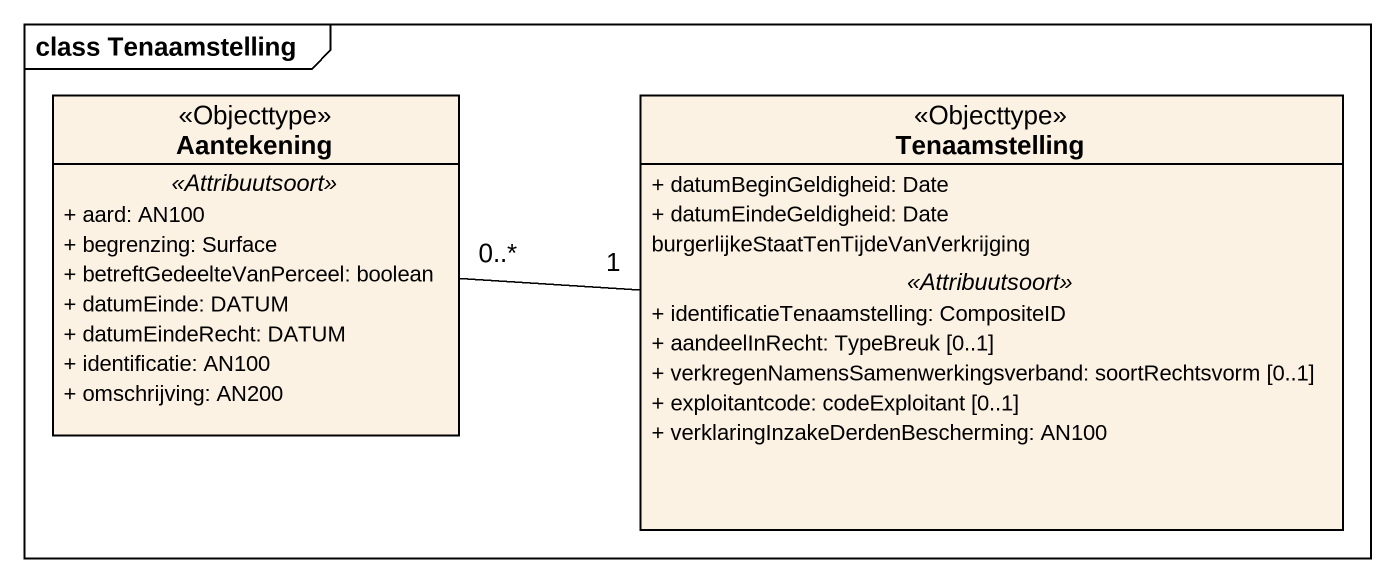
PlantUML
@startuml
mainframe class Tenaamstelling
hide circle
hide empty members
skinparam classAttributeIconSize 0
class Aantekening <<Objecttype>> {
  .. <<Attribuutsoort>> ..
  + aard: AN100
  + begrenzing: Surface
  + betreftGedeelteVanPerceel: boolean
  + datumEinde: DATUM
  + datumEindeRecht: DATUM
  + identificatie: AN100
  + omschrijving: AN200
}
class Tenaamstelling <<Objecttype>> {
  + datumBeginGeldigheid: Date
  + datumEindeGeldigheid: Date
  burgerlijkeStaatTenTijdeVanVerkrijging
  .. <<Attribuutsoort>> ..
  + identificatieTenaamstelling: CompositeID
  + aandeelInRecht: TypeBreuk [0..1]
  + verkregenNamensSamenwerkingsverband: soortRechtsvorm [0..1]
  + exploitantcode: codeExploitant [0..1]
  + verklaringInzakeDerdenBescherming: AN100
}
Tenaamstelling "1" -left- "0..*" Aantekening
@enduml
